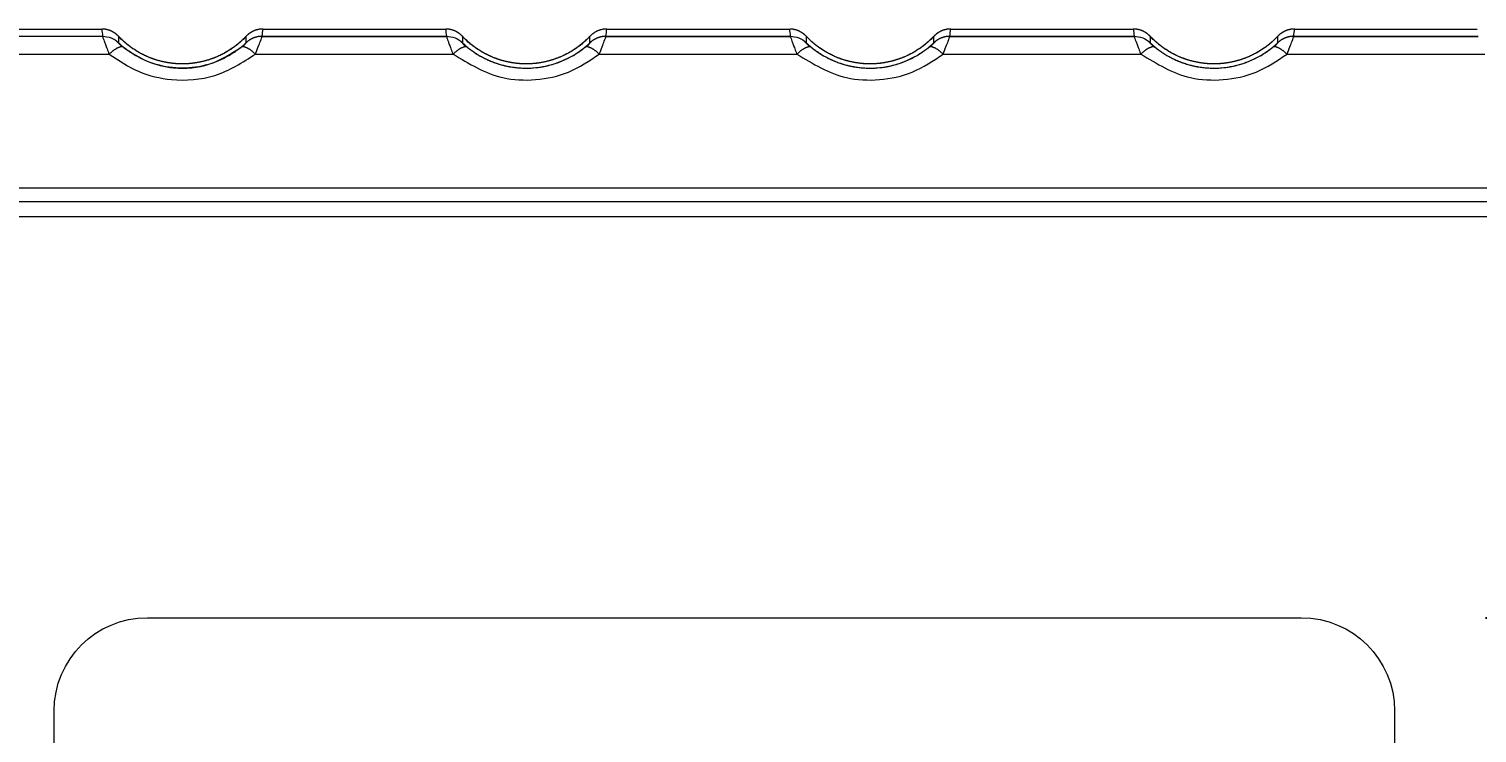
# Model space of a CAD drawing. Extents: x -778 to -614, y -2061 to -1833.
# Drawn here: x -688.26 to -675.78, y -1880.51 to -1874.44 of the extents above; entities that cross this region are included whole.
import ezdxf

# ---------------------------------------------------------------- set-up
doc = ezdxf.new("R2010")
doc.units = 0
doc.header["$MEASUREMENT"] = 0
doc.layers.add('3', color=7, linetype='Continuous')
doc.layers.add('TOP', color=7, linetype='Continuous')
doc.styles.add('helios', font='simplex.shx', dxfattribs={"bigfont": 'bigfont'})
doc.dimstyles.get("Standard").update_dxf_attribs({"dimtxt": 0.18, "dimasz": 0.18, "dimexe": 0.18, "dimexo": 0.0625, "dimgap": 0.09, "dimtad": 0, "dimtih": 1, "dimtoh": 1, "dimdec": 4, "dimzin": 0, "dimdsep": 46, "dimtxsty": 'Standard', "dimcen": 0.09, "dimadec": 0, "dimazin": 0, "dimtfac": 1, "dimtdec": 4, "dimtofl": 0, "dimtmove": 0, "dimatfit": 3, "dimfxl": 1, "dimtolj": 1, "dimtzin": 0, "dimarcsym": 0})

# ---------------------------------------------------------------- blocks, each defined once
blk = doc.blocks.new('_U8')
at = {"color": 92, "linetype": 'Continuous'}
for p, q in [((123.698, 128.677), (128.902, 128.677)), ((126.362, 128.677), (126.362, 127.075)), ((126.362, 120.737), (126.362, 122.495)), ((118.724, 120.737), (128.902, 120.737))]:
    blk.add_line(p, q, dxfattribs=at)
at = {"color": 92}
for p, q in [((126.362, 128.677, 126.362), (125.96, 127.177)), ((126.362, 128.677, 126.362), (126.764, 127.177)), ((126.764, 127.177), (125.96, 127.177)), ((126.362, 120.737, 126.362), (125.96, 122.237)), ((125.96, 122.237), (126.764, 122.237)), ((126.362, 120.737, 126.362), (126.764, 122.237))]:
    blk.add_line(p, q, dxfattribs=at)
at = {"layer": 'TOP', "color": 6, "linetype": 'Continuous', "insert": (127.536, 123.065), "char_height": 1.5, "attachment_point": 7, "rotation": 90, "line_spacing_factor": 0.903614, "style": 'helios'}
blk.add_mtext('\\W01.000;7.94', dxfattribs=at)
blk = doc.blocks.new('*D82')
at = {"color": 0, "linetype": 'Continuous', "lineweight": 0}
for p, q in [((-697.091, -1877.465), (-697.091, -1897.642)), ((-656.891, -1877.465), (-656.891, -1897.642)), ((-696.911, -1897.462), (-683.498, -1897.462)), ((-657.071, -1897.462), (-670.485, -1897.462))]:
    blk.add_line(p, q, dxfattribs=at)
for points in [[(-696.911, -1897.432), (-696.911, -1897.492), (-697.091, -1897.462)], [(-657.071, -1897.432), (-657.071, -1897.492), (-656.891, -1897.462)]]:
    blk.add_solid(points, dxfattribs=at)
at = {"layer": 'Defpoints', "color": 0, "linetype": 'Continuous', "lineweight": 0}
for p in [(-697.091, -1877.402), (-656.891, -1877.402), (-656.891, -1897.462)]:
    blk.add_point(p, dxfattribs=at)
at = {"color": 0, "linetype": 'Continuous', "lineweight": 0, "insert": (-676.991, -1897.462), "char_height": 3.5, "attachment_point": 5}
blk.add_mtext('\\A1;40.20', dxfattribs=at)

msp = doc.modelspace()

# ---------------------------------------------------------------- linework, layer by layer
at = {"layer": '3', "color": 213, "linetype": 'Continuous', "lineweight": 0}
for p, q in [((-695.082, -1874.438), (-687.637, -1874.438)), ((-695.082, -1874.438), (-687.637, -1874.438)), ((-686.245, -1874.438), (-684.672, -1874.438)), ((-686.245, -1874.438), (-684.672, -1874.438)), ((-683.28, -1874.438), (-681.708, -1874.438)), ((-683.28, -1874.438), (-681.708, -1874.438)), ((-680.315, -1874.438), (-678.743, -1874.438)), ((-680.315, -1874.438), (-678.743, -1874.438)), ((-677.35, -1874.438), (-675.778, -1874.438)), ((-677.35, -1874.438), (-675.778, -1874.438)), ((-687.242, -1879.513), (-677.293, -1879.513)), ((-688.046, -1886.648), (-688.046, -1880.317)), ((-676.489, -1880.317), (-676.489, -1886.648))]:
    msp.add_line(p, q, dxfattribs=at)
at = {"layer": '3', "color": 18, "linetype": 'Continuous', "lineweight": 0}
for p, q in [((-695.018, -1874.501), (-687.628, -1874.501)), ((-687.628, -1874.504), (-695.018, -1874.504)), ((-687.507, -1874.542), (-687.46, -1874.591)), ((-686.421, -1874.591), (-686.375, -1874.542)), ((-686.254, -1874.504), (-684.663, -1874.504)), ((-686.253, -1874.501), (-684.664, -1874.501)), ((-684.495, -1874.591), (-684.543, -1874.542)), ((-683.41, -1874.542), (-683.457, -1874.591)), ((-683.289, -1874.504), (-681.698, -1874.504)), ((-683.288, -1874.501), (-681.699, -1874.501)), ((-681.531, -1874.591), (-681.578, -1874.542)), ((-680.445, -1874.542), (-680.492, -1874.591)), ((-680.324, -1874.501), (-678.734, -1874.501)), ((-680.324, -1874.504), (-678.733, -1874.504)), ((-678.566, -1874.591), (-678.613, -1874.542)), ((-677.48, -1874.542), (-677.527, -1874.591)), ((-677.36, -1874.504), (-675.769, -1874.504)), ((-677.359, -1874.501), (-675.769, -1874.501)), ((-695.018, -1874.654), (-687.571, -1874.654)), ((-686.31, -1874.654), (-684.606, -1874.654)), ((-683.346, -1874.654), (-681.642, -1874.654)), ((-680.381, -1874.654), (-678.677, -1874.654)), ((-677.416, -1874.654), (-675.712, -1874.654)), ((-663.175, -1875.81), (-696.619, -1875.81)), ((-696.634, -1875.925), (-663.198, -1875.925)), ((-663.175, -1876.058), (-696.65, -1876.058))]:
    msp.add_line(p, q, dxfattribs=at)
at = {"layer": '3', "color": 213, "linetype": 'Continuous', "lineweight": 0}
for points in [[(-687.491, -1874.501, 0), (-687.493, -1874.499, 0), (-687.495, -1874.496, 0), (-687.497, -1874.494, 0), (-687.5, -1874.492, 0), (-687.502, -1874.49, 0), (-687.505, -1874.487, 0), (-687.507, -1874.485, 0), (-687.51, -1874.483, 0), (-687.512, -1874.481, 0), (-687.515, -1874.479, 0), (-687.517, -1874.477, 0), (-687.52, -1874.475, 0), (-687.523, -1874.473, 0), (-687.526, -1874.471, 0), (-687.528, -1874.47, 0), (-687.531, -1874.468, 0), (-687.534, -1874.466, 0), (-687.537, -1874.465, 0), (-687.54, -1874.463, 0), (-687.542, -1874.461, 0), (-687.545, -1874.46, 0), (-687.548, -1874.458, 0), (-687.551, -1874.457, 0), (-687.554, -1874.456, 0), (-687.557, -1874.454, 0), (-687.56, -1874.453, 0), (-687.563, -1874.452, 0), (-687.566, -1874.451, 0), (-687.569, -1874.449, 0), (-687.573, -1874.448, 0), (-687.576, -1874.447, 0), (-687.579, -1874.446, 0), (-687.582, -1874.445, 0), (-687.585, -1874.444, 0), (-687.588, -1874.444, 0), (-687.591, -1874.443, 0), (-687.595, -1874.442, 0), (-687.598, -1874.441, 0), (-687.601, -1874.441, 0), (-687.604, -1874.44, 0), (-687.608, -1874.44, 0), (-687.611, -1874.439, 0), (-687.614, -1874.439, 0), (-687.617, -1874.439, 0), (-687.621, -1874.438, 0), (-687.624, -1874.438, 0), (-687.627, -1874.438, 0), (-687.631, -1874.438, 0), (-687.634, -1874.438, 0)], [(-687.49, -1874.501, 0), (-687.493, -1874.499, 0), (-687.495, -1874.496, 0), (-687.497, -1874.494, 0), (-687.5, -1874.492, 0), (-687.502, -1874.49, 0), (-687.505, -1874.487, 0), (-687.507, -1874.485, 0), (-687.51, -1874.483, 0), (-687.512, -1874.481, 0), (-687.515, -1874.479, 0), (-687.517, -1874.477, 0), (-687.52, -1874.475, 0), (-687.523, -1874.473, 0), (-687.526, -1874.471, 0), (-687.528, -1874.47, 0), (-687.531, -1874.468, 0), (-687.534, -1874.466, 0), (-687.537, -1874.465, 0), (-687.54, -1874.463, 0), (-687.542, -1874.461, 0), (-687.545, -1874.46, 0), (-687.548, -1874.458, 0), (-687.551, -1874.457, 0), (-687.554, -1874.456, 0), (-687.557, -1874.454, 0), (-687.56, -1874.453, 0), (-687.563, -1874.452, 0), (-687.566, -1874.451, 0), (-687.569, -1874.449, 0), (-687.573, -1874.448, 0), (-687.576, -1874.447, 0), (-687.579, -1874.446, 0), (-687.582, -1874.445, 0), (-687.585, -1874.444, 0), (-687.588, -1874.444, 0), (-687.591, -1874.443, 0), (-687.595, -1874.442, 0), (-687.598, -1874.442, 0), (-687.601, -1874.441, 0), (-687.604, -1874.44, 0), (-687.608, -1874.44, 0), (-687.611, -1874.439, 0), (-687.614, -1874.439, 0), (-687.617, -1874.439, 0), (-687.621, -1874.438, 0), (-687.624, -1874.438, 0), (-687.627, -1874.438, 0), (-687.631, -1874.438, 0), (-687.634, -1874.438, 0)], [(-686.245, -1874.438, 0), (-686.248, -1874.438, 0), (-686.251, -1874.438, 0), (-686.254, -1874.438, 0), (-686.258, -1874.438, 0), (-686.261, -1874.438, 0), (-686.264, -1874.439, 0), (-686.267, -1874.439, 0), (-686.271, -1874.439, 0), (-686.274, -1874.44, 0), (-686.277, -1874.44, 0), (-686.28, -1874.441, 0), (-686.284, -1874.441, 0), (-686.287, -1874.442, 0), (-686.29, -1874.443, 0), (-686.293, -1874.444, 0), (-686.296, -1874.444, 0), (-686.3, -1874.445, 0), (-686.303, -1874.446, 0), (-686.306, -1874.447, 0), (-686.309, -1874.448, 0), (-686.312, -1874.449, 0), (-686.315, -1874.451, 0), (-686.318, -1874.452, 0), (-686.321, -1874.453, 0), (-686.324, -1874.454, 0), (-686.327, -1874.456, 0), (-686.33, -1874.457, 0), (-686.333, -1874.458, 0), (-686.336, -1874.46, 0), (-686.339, -1874.461, 0), (-686.342, -1874.463, 0), (-686.345, -1874.465, 0), (-686.348, -1874.466, 0), (-686.351, -1874.468, 0), (-686.353, -1874.47, 0), (-686.356, -1874.471, 0), (-686.359, -1874.473, 0), (-686.361, -1874.475, 0), (-686.364, -1874.477, 0), (-686.367, -1874.479, 0), (-686.369, -1874.481, 0), (-686.372, -1874.483, 0), (-686.374, -1874.485, 0), (-686.377, -1874.487, 0), (-686.379, -1874.49, 0), (-686.382, -1874.492, 0), (-686.384, -1874.494, 0), (-686.387, -1874.496, 0), (-686.389, -1874.499, 0)], [(-686.245, -1874.438, 0), (-686.248, -1874.438, 0), (-686.251, -1874.438, 0), (-686.254, -1874.438, 0), (-686.258, -1874.438, 0), (-686.261, -1874.438, 0), (-686.264, -1874.439, 0), (-686.267, -1874.439, 0), (-686.271, -1874.439, 0), (-686.274, -1874.44, 0), (-686.277, -1874.44, 0), (-686.28, -1874.441, 0), (-686.284, -1874.441, 0), (-686.287, -1874.442, 0), (-686.29, -1874.443, 0), (-686.293, -1874.444, 0), (-686.296, -1874.444, 0), (-686.3, -1874.445, 0), (-686.303, -1874.446, 0), (-686.306, -1874.447, 0), (-686.309, -1874.448, 0), (-686.312, -1874.449, 0), (-686.315, -1874.451, 0), (-686.318, -1874.452, 0), (-686.321, -1874.453, 0), (-686.324, -1874.454, 0), (-686.327, -1874.456, 0), (-686.33, -1874.457, 0), (-686.333, -1874.458, 0), (-686.336, -1874.46, 0), (-686.339, -1874.461, 0), (-686.342, -1874.463, 0), (-686.345, -1874.465, 0), (-686.348, -1874.466, 0), (-686.351, -1874.468, 0), (-686.353, -1874.47, 0), (-686.356, -1874.471, 0), (-686.359, -1874.473, 0), (-686.361, -1874.475, 0), (-686.364, -1874.477, 0), (-686.367, -1874.479, 0), (-686.369, -1874.481, 0), (-686.372, -1874.483, 0), (-686.374, -1874.485, 0), (-686.377, -1874.487, 0), (-686.379, -1874.49, 0), (-686.382, -1874.492, 0), (-686.384, -1874.494, 0), (-686.387, -1874.496, 0), (-686.389, -1874.499, 0)], [(-684.526, -1874.501, 0), (-684.528, -1874.499, 0), (-684.53, -1874.496, 0), (-684.533, -1874.494, 0), (-684.535, -1874.492, 0), (-684.537, -1874.49, 0), (-684.54, -1874.487, 0), (-684.542, -1874.485, 0), (-684.545, -1874.483, 0), (-684.547, -1874.481, 0), (-684.55, -1874.479, 0), (-684.553, -1874.477, 0), (-684.555, -1874.475, 0), (-684.558, -1874.473, 0), (-684.561, -1874.471, 0), (-684.564, -1874.47, 0), (-684.566, -1874.468, 0), (-684.569, -1874.466, 0), (-684.572, -1874.465, 0), (-684.575, -1874.463, 0), (-684.578, -1874.461, 0), (-684.581, -1874.46, 0), (-684.584, -1874.458, 0), (-684.586, -1874.457, 0), (-684.589, -1874.456, 0), (-684.592, -1874.454, 0), (-684.595, -1874.453, 0), (-684.599, -1874.452, 0), (-684.602, -1874.451, 0), (-684.605, -1874.449, 0), (-684.608, -1874.448, 0), (-684.611, -1874.447, 0), (-684.614, -1874.446, 0), (-684.617, -1874.445, 0), (-684.62, -1874.444, 0), (-684.624, -1874.444, 0), (-684.627, -1874.443, 0), (-684.63, -1874.442, 0), (-684.633, -1874.441, 0), (-684.636, -1874.441, 0), (-684.64, -1874.44, 0), (-684.643, -1874.44, 0), (-684.646, -1874.439, 0), (-684.649, -1874.439, 0), (-684.653, -1874.439, 0), (-684.656, -1874.438, 0), (-684.659, -1874.438, 0), (-684.662, -1874.438, 0), (-684.666, -1874.438, 0), (-684.669, -1874.438, 0)], [(-684.526, -1874.501, 0), (-684.528, -1874.499, 0), (-684.53, -1874.496, 0), (-684.533, -1874.494, 0), (-684.535, -1874.492, 0), (-684.537, -1874.49, 0), (-684.54, -1874.487, 0), (-684.542, -1874.485, 0), (-684.545, -1874.483, 0), (-684.547, -1874.481, 0), (-684.55, -1874.479, 0), (-684.553, -1874.477, 0), (-684.555, -1874.475, 0), (-684.558, -1874.473, 0), (-684.561, -1874.471, 0), (-684.564, -1874.47, 0), (-684.566, -1874.468, 0), (-684.569, -1874.466, 0), (-684.572, -1874.465, 0), (-684.575, -1874.463, 0), (-684.578, -1874.461, 0), (-684.581, -1874.46, 0), (-684.584, -1874.458, 0), (-684.586, -1874.457, 0), (-684.589, -1874.456, 0), (-684.592, -1874.454, 0), (-684.595, -1874.453, 0), (-684.599, -1874.452, 0), (-684.602, -1874.451, 0), (-684.605, -1874.449, 0), (-684.608, -1874.448, 0), (-684.611, -1874.447, 0), (-684.614, -1874.446, 0), (-684.617, -1874.445, 0), (-684.62, -1874.444, 0), (-684.624, -1874.444, 0), (-684.627, -1874.443, 0), (-684.63, -1874.442, 0), (-684.633, -1874.442, 0), (-684.636, -1874.441, 0), (-684.64, -1874.44, 0), (-684.643, -1874.44, 0), (-684.646, -1874.439, 0), (-684.649, -1874.439, 0), (-684.653, -1874.439, 0), (-684.656, -1874.438, 0), (-684.659, -1874.438, 0), (-684.662, -1874.438, 0), (-684.666, -1874.438, 0), (-684.669, -1874.438, 0)], [(-683.28, -1874.438, 0), (-683.283, -1874.438, 0), (-683.286, -1874.438, 0), (-683.29, -1874.438, 0), (-683.293, -1874.438, 0), (-683.296, -1874.438, 0), (-683.299, -1874.439, 0), (-683.303, -1874.439, 0), (-683.306, -1874.439, 0), (-683.309, -1874.44, 0), (-683.312, -1874.44, 0), (-683.316, -1874.441, 0), (-683.319, -1874.441, 0), (-683.322, -1874.442, 0), (-683.325, -1874.443, 0), (-683.329, -1874.444, 0), (-683.332, -1874.444, 0), (-683.335, -1874.445, 0), (-683.338, -1874.446, 0), (-683.341, -1874.447, 0), (-683.344, -1874.448, 0), (-683.347, -1874.449, 0), (-683.351, -1874.451, 0), (-683.354, -1874.452, 0), (-683.357, -1874.453, 0), (-683.36, -1874.454, 0), (-683.363, -1874.456, 0), (-683.366, -1874.457, 0), (-683.369, -1874.458, 0), (-683.372, -1874.46, 0), (-683.374, -1874.461, 0), (-683.377, -1874.463, 0), (-683.38, -1874.465, 0), (-683.383, -1874.466, 0), (-683.386, -1874.468, 0), (-683.389, -1874.47, 0), (-683.391, -1874.471, 0), (-683.394, -1874.473, 0), (-683.397, -1874.475, 0), (-683.399, -1874.477, 0), (-683.402, -1874.479, 0), (-683.405, -1874.481, 0), (-683.407, -1874.483, 0), (-683.41, -1874.485, 0), (-683.412, -1874.487, 0), (-683.415, -1874.49, 0), (-683.417, -1874.492, 0), (-683.419, -1874.494, 0), (-683.422, -1874.496, 0), (-683.424, -1874.499, 0)], [(-683.28, -1874.438, 0), (-683.283, -1874.438, 0), (-683.286, -1874.438, 0), (-683.29, -1874.438, 0), (-683.293, -1874.438, 0), (-683.296, -1874.438, 0), (-683.299, -1874.439, 0), (-683.303, -1874.439, 0), (-683.306, -1874.439, 0), (-683.309, -1874.44, 0), (-683.312, -1874.44, 0), (-683.316, -1874.441, 0), (-683.319, -1874.441, 0), (-683.322, -1874.442, 0), (-683.325, -1874.443, 0), (-683.329, -1874.444, 0), (-683.332, -1874.444, 0), (-683.335, -1874.445, 0), (-683.338, -1874.446, 0), (-683.341, -1874.447, 0), (-683.344, -1874.448, 0), (-683.347, -1874.449, 0), (-683.351, -1874.451, 0), (-683.354, -1874.452, 0), (-683.357, -1874.453, 0), (-683.36, -1874.454, 0), (-683.363, -1874.456, 0), (-683.366, -1874.457, 0), (-683.369, -1874.458, 0), (-683.372, -1874.46, 0), (-683.374, -1874.461, 0), (-683.377, -1874.463, 0), (-683.38, -1874.465, 0), (-683.383, -1874.466, 0), (-683.386, -1874.468, 0), (-683.389, -1874.47, 0), (-683.391, -1874.471, 0), (-683.394, -1874.473, 0), (-683.397, -1874.475, 0), (-683.399, -1874.477, 0), (-683.402, -1874.479, 0), (-683.405, -1874.481, 0), (-683.407, -1874.483, 0), (-683.41, -1874.485, 0), (-683.412, -1874.487, 0), (-683.415, -1874.49, 0), (-683.417, -1874.492, 0), (-683.419, -1874.494, 0), (-683.422, -1874.496, 0), (-683.424, -1874.499, 0)], [(-681.561, -1874.501, 0), (-681.563, -1874.499, 0), (-681.566, -1874.496, 0), (-681.568, -1874.494, 0), (-681.57, -1874.492, 0), (-681.573, -1874.49, 0), (-681.575, -1874.487, 0), (-681.578, -1874.485, 0), (-681.58, -1874.483, 0), (-681.583, -1874.481, 0), (-681.585, -1874.479, 0), (-681.588, -1874.477, 0), (-681.591, -1874.475, 0), (-681.593, -1874.473, 0), (-681.596, -1874.471, 0), (-681.599, -1874.47, 0), (-681.602, -1874.468, 0), (-681.604, -1874.466, 0), (-681.607, -1874.465, 0), (-681.61, -1874.463, 0), (-681.613, -1874.461, 0), (-681.616, -1874.46, 0), (-681.619, -1874.458, 0), (-681.622, -1874.457, 0), (-681.625, -1874.456, 0), (-681.628, -1874.454, 0), (-681.631, -1874.453, 0), (-681.634, -1874.452, 0), (-681.637, -1874.451, 0), (-681.64, -1874.449, 0), (-681.643, -1874.448, 0), (-681.646, -1874.447, 0), (-681.649, -1874.446, 0), (-681.652, -1874.445, 0), (-681.656, -1874.444, 0), (-681.659, -1874.444, 0), (-681.662, -1874.443, 0), (-681.665, -1874.442, 0), (-681.668, -1874.441, 0), (-681.672, -1874.441, 0), (-681.675, -1874.44, 0), (-681.678, -1874.44, 0), (-681.681, -1874.439, 0), (-681.685, -1874.439, 0), (-681.688, -1874.439, 0), (-681.691, -1874.438, 0), (-681.694, -1874.438, 0), (-681.698, -1874.438, 0), (-681.701, -1874.438, 0), (-681.704, -1874.438, 0)], [(-681.561, -1874.501, 0), (-681.563, -1874.499, 0), (-681.566, -1874.496, 0), (-681.568, -1874.494, 0), (-681.57, -1874.492, 0), (-681.573, -1874.49, 0), (-681.575, -1874.487, 0), (-681.578, -1874.485, 0), (-681.58, -1874.483, 0), (-681.583, -1874.481, 0), (-681.585, -1874.479, 0), (-681.588, -1874.477, 0), (-681.591, -1874.475, 0), (-681.593, -1874.473, 0), (-681.596, -1874.471, 0), (-681.599, -1874.47, 0), (-681.602, -1874.468, 0), (-681.604, -1874.466, 0), (-681.607, -1874.465, 0), (-681.61, -1874.463, 0), (-681.613, -1874.461, 0), (-681.616, -1874.46, 0), (-681.619, -1874.458, 0), (-681.622, -1874.457, 0), (-681.625, -1874.456, 0), (-681.628, -1874.454, 0), (-681.631, -1874.453, 0), (-681.634, -1874.452, 0), (-681.637, -1874.451, 0), (-681.64, -1874.449, 0), (-681.643, -1874.448, 0), (-681.646, -1874.447, 0), (-681.649, -1874.446, 0), (-681.652, -1874.445, 0), (-681.656, -1874.444, 0), (-681.659, -1874.444, 0), (-681.662, -1874.443, 0), (-681.665, -1874.442, 0), (-681.668, -1874.442, 0), (-681.672, -1874.441, 0), (-681.675, -1874.44, 0), (-681.678, -1874.44, 0), (-681.681, -1874.439, 0), (-681.685, -1874.439, 0), (-681.688, -1874.439, 0), (-681.691, -1874.438, 0), (-681.694, -1874.438, 0), (-681.698, -1874.438, 0), (-681.701, -1874.438, 0), (-681.704, -1874.438, 0)], [(-680.315, -1874.438, 0), (-680.318, -1874.438, 0), (-680.322, -1874.438, 0), (-680.325, -1874.438, 0), (-680.328, -1874.438, 0), (-680.331, -1874.438, 0), (-680.335, -1874.439, 0), (-680.338, -1874.439, 0), (-680.341, -1874.439, 0), (-680.344, -1874.44, 0), (-680.348, -1874.44, 0), (-680.351, -1874.441, 0), (-680.354, -1874.441, 0), (-680.357, -1874.442, 0), (-680.361, -1874.443, 0), (-680.364, -1874.444, 0), (-680.367, -1874.444, 0), (-680.37, -1874.445, 0), (-680.373, -1874.446, 0), (-680.376, -1874.447, 0), (-680.38, -1874.448, 0), (-680.383, -1874.449, 0), (-680.386, -1874.451, 0), (-680.389, -1874.452, 0), (-680.392, -1874.453, 0), (-680.395, -1874.454, 0), (-680.398, -1874.456, 0), (-680.401, -1874.457, 0), (-680.404, -1874.458, 0), (-680.407, -1874.46, 0), (-680.41, -1874.461, 0), (-680.413, -1874.463, 0), (-680.415, -1874.465, 0), (-680.418, -1874.466, 0), (-680.421, -1874.468, 0), (-680.424, -1874.47, 0), (-680.427, -1874.471, 0), (-680.429, -1874.473, 0), (-680.432, -1874.475, 0), (-680.435, -1874.477, 0), (-680.437, -1874.479, 0), (-680.44, -1874.481, 0), (-680.442, -1874.483, 0), (-680.445, -1874.485, 0), (-680.447, -1874.487, 0), (-680.45, -1874.49, 0), (-680.452, -1874.492, 0), (-680.455, -1874.494, 0), (-680.457, -1874.496, 0), (-680.459, -1874.499, 0)], [(-680.315, -1874.438, 0), (-680.318, -1874.438, 0), (-680.322, -1874.438, 0), (-680.325, -1874.438, 0), (-680.328, -1874.438, 0), (-680.331, -1874.438, 0), (-680.335, -1874.439, 0), (-680.338, -1874.439, 0), (-680.341, -1874.439, 0), (-680.344, -1874.44, 0), (-680.348, -1874.44, 0), (-680.351, -1874.441, 0), (-680.354, -1874.441, 0), (-680.357, -1874.442, 0), (-680.361, -1874.443, 0), (-680.364, -1874.444, 0), (-680.367, -1874.444, 0), (-680.37, -1874.445, 0), (-680.373, -1874.446, 0), (-680.376, -1874.447, 0), (-680.38, -1874.448, 0), (-680.383, -1874.449, 0), (-680.386, -1874.451, 0), (-680.389, -1874.452, 0), (-680.392, -1874.453, 0), (-680.395, -1874.454, 0), (-680.398, -1874.456, 0), (-680.401, -1874.457, 0), (-680.404, -1874.458, 0), (-680.407, -1874.46, 0), (-680.41, -1874.461, 0), (-680.413, -1874.463, 0), (-680.415, -1874.465, 0), (-680.418, -1874.466, 0), (-680.421, -1874.468, 0), (-680.424, -1874.47, 0), (-680.427, -1874.471, 0), (-680.429, -1874.473, 0), (-680.432, -1874.475, 0), (-680.435, -1874.477, 0), (-680.437, -1874.479, 0), (-680.44, -1874.481, 0), (-680.442, -1874.483, 0), (-680.445, -1874.485, 0), (-680.447, -1874.487, 0), (-680.45, -1874.49, 0), (-680.452, -1874.492, 0), (-680.455, -1874.494, 0), (-680.457, -1874.496, 0), (-680.459, -1874.499, 0)], [(-678.596, -1874.501, 0), (-678.599, -1874.499, 0), (-678.601, -1874.496, 0), (-678.603, -1874.494, 0), (-678.606, -1874.492, 0), (-678.608, -1874.49, 0), (-678.61, -1874.487, 0), (-678.613, -1874.485, 0), (-678.615, -1874.483, 0), (-678.618, -1874.481, 0), (-678.621, -1874.479, 0), (-678.623, -1874.477, 0), (-678.626, -1874.475, 0), (-678.629, -1874.473, 0), (-678.631, -1874.471, 0), (-678.634, -1874.47, 0), (-678.637, -1874.468, 0), (-678.64, -1874.466, 0), (-678.642, -1874.465, 0), (-678.645, -1874.463, 0), (-678.648, -1874.461, 0), (-678.651, -1874.46, 0), (-678.654, -1874.458, 0), (-678.657, -1874.457, 0), (-678.66, -1874.456, 0), (-678.663, -1874.454, 0), (-678.666, -1874.453, 0), (-678.669, -1874.452, 0), (-678.672, -1874.451, 0), (-678.675, -1874.449, 0), (-678.678, -1874.448, 0), (-678.681, -1874.447, 0), (-678.685, -1874.446, 0), (-678.688, -1874.445, 0), (-678.691, -1874.444, 0), (-678.694, -1874.444, 0), (-678.697, -1874.443, 0), (-678.7, -1874.442, 0), (-678.704, -1874.441, 0), (-678.707, -1874.441, 0), (-678.71, -1874.44, 0), (-678.713, -1874.44, 0), (-678.717, -1874.439, 0), (-678.72, -1874.439, 0), (-678.723, -1874.439, 0), (-678.726, -1874.438, 0), (-678.73, -1874.438, 0), (-678.733, -1874.438, 0), (-678.736, -1874.438, 0), (-678.74, -1874.438, 0)], [(-678.596, -1874.501, 0), (-678.599, -1874.499, 0), (-678.601, -1874.496, 0), (-678.603, -1874.494, 0), (-678.606, -1874.492, 0), (-678.608, -1874.49, 0), (-678.61, -1874.487, 0), (-678.613, -1874.485, 0), (-678.615, -1874.483, 0), (-678.618, -1874.481, 0), (-678.621, -1874.479, 0), (-678.623, -1874.477, 0), (-678.626, -1874.475, 0), (-678.629, -1874.473, 0), (-678.631, -1874.471, 0), (-678.634, -1874.47, 0), (-678.637, -1874.468, 0), (-678.64, -1874.466, 0), (-678.642, -1874.465, 0), (-678.645, -1874.463, 0), (-678.648, -1874.461, 0), (-678.651, -1874.46, 0), (-678.654, -1874.458, 0), (-678.657, -1874.457, 0), (-678.66, -1874.456, 0), (-678.663, -1874.454, 0), (-678.666, -1874.453, 0), (-678.669, -1874.452, 0), (-678.672, -1874.451, 0), (-678.675, -1874.449, 0), (-678.678, -1874.448, 0), (-678.681, -1874.447, 0), (-678.685, -1874.446, 0), (-678.688, -1874.445, 0), (-678.691, -1874.444, 0), (-678.694, -1874.444, 0), (-678.697, -1874.443, 0), (-678.7, -1874.442, 0), (-678.704, -1874.442, 0), (-678.707, -1874.441, 0), (-678.71, -1874.44, 0), (-678.713, -1874.44, 0), (-678.717, -1874.439, 0), (-678.72, -1874.439, 0), (-678.723, -1874.439, 0), (-678.726, -1874.438, 0), (-678.73, -1874.438, 0), (-678.733, -1874.438, 0), (-678.736, -1874.438, 0), (-678.74, -1874.438, 0)], [(-677.35, -1874.438, 0), (-677.354, -1874.438, 0), (-677.357, -1874.438, 0), (-677.36, -1874.438, 0), (-677.363, -1874.438, 0), (-677.367, -1874.438, 0), (-677.37, -1874.439, 0), (-677.373, -1874.439, 0), (-677.376, -1874.439, 0), (-677.38, -1874.44, 0), (-677.383, -1874.44, 0), (-677.386, -1874.441, 0), (-677.389, -1874.441, 0), (-677.393, -1874.442, 0), (-677.396, -1874.443, 0), (-677.399, -1874.444, 0), (-677.402, -1874.444, 0), (-677.405, -1874.445, 0), (-677.409, -1874.446, 0), (-677.412, -1874.447, 0), (-677.415, -1874.448, 0), (-677.418, -1874.449, 0), (-677.421, -1874.451, 0), (-677.424, -1874.452, 0), (-677.427, -1874.453, 0), (-677.43, -1874.454, 0), (-677.433, -1874.456, 0), (-677.436, -1874.457, 0), (-677.439, -1874.458, 0), (-677.442, -1874.46, 0), (-677.445, -1874.461, 0), (-677.448, -1874.463, 0), (-677.451, -1874.465, 0), (-677.454, -1874.466, 0), (-677.456, -1874.468, 0), (-677.459, -1874.47, 0), (-677.462, -1874.471, 0), (-677.465, -1874.473, 0), (-677.467, -1874.475, 0), (-677.47, -1874.477, 0), (-677.473, -1874.479, 0), (-677.475, -1874.481, 0), (-677.478, -1874.483, 0), (-677.48, -1874.485, 0), (-677.483, -1874.487, 0), (-677.485, -1874.49, 0), (-677.488, -1874.492, 0), (-677.49, -1874.494, 0), (-677.492, -1874.496, 0), (-677.495, -1874.499, 0)], [(-677.35, -1874.438, 0), (-677.354, -1874.438, 0), (-677.357, -1874.438, 0), (-677.36, -1874.438, 0), (-677.363, -1874.438, 0), (-677.367, -1874.438, 0), (-677.37, -1874.439, 0), (-677.373, -1874.439, 0), (-677.376, -1874.439, 0), (-677.38, -1874.44, 0), (-677.383, -1874.44, 0), (-677.386, -1874.441, 0), (-677.389, -1874.441, 0), (-677.393, -1874.442, 0), (-677.396, -1874.443, 0), (-677.399, -1874.444, 0), (-677.402, -1874.444, 0), (-677.405, -1874.445, 0), (-677.409, -1874.446, 0), (-677.412, -1874.447, 0), (-677.415, -1874.448, 0), (-677.418, -1874.449, 0), (-677.421, -1874.451, 0), (-677.424, -1874.452, 0), (-677.427, -1874.453, 0), (-677.43, -1874.454, 0), (-677.433, -1874.456, 0), (-677.436, -1874.457, 0), (-677.439, -1874.458, 0), (-677.442, -1874.46, 0), (-677.445, -1874.461, 0), (-677.448, -1874.463, 0), (-677.451, -1874.465, 0), (-677.454, -1874.466, 0), (-677.456, -1874.468, 0), (-677.459, -1874.47, 0), (-677.462, -1874.471, 0), (-677.465, -1874.473, 0), (-677.467, -1874.475, 0), (-677.47, -1874.477, 0), (-677.473, -1874.479, 0), (-677.475, -1874.481, 0), (-677.478, -1874.483, 0), (-677.48, -1874.485, 0), (-677.483, -1874.487, 0), (-677.485, -1874.49, 0), (-677.488, -1874.492, 0), (-677.49, -1874.494, 0), (-677.492, -1874.496, 0), (-677.495, -1874.499, 0)], [(-687.445, -1874.597, 0), (-687.447, -1874.596, 0), (-687.448, -1874.595, 0), (-687.449, -1874.594, 0), (-687.451, -1874.593, 0), (-687.452, -1874.593, 0), (-687.454, -1874.592, 0), (-687.456, -1874.592, 0), (-687.457, -1874.592, 0), (-687.459, -1874.592, 0), (-687.461, -1874.591, 0), (-687.463, -1874.591, 0), (-687.465, -1874.591, 0), (-687.467, -1874.592, 0), (-687.469, -1874.592, 0), (-687.471, -1874.592, 0), (-687.474, -1874.593, 0), (-687.476, -1874.593, 0), (-687.478, -1874.594, 0), (-687.481, -1874.594, 0), (-687.483, -1874.595, 0), (-687.485, -1874.596, 0), (-687.488, -1874.597, 0), (-687.491, -1874.598, 0), (-687.493, -1874.599, 0), (-687.496, -1874.6, 0), (-687.498, -1874.601, 0), (-687.501, -1874.603, 0), (-687.504, -1874.604, 0), (-687.507, -1874.606, 0), (-687.51, -1874.607, 0), (-687.512, -1874.609, 0), (-687.515, -1874.611, 0), (-687.518, -1874.612, 0), (-687.521, -1874.614, 0), (-687.524, -1874.616, 0), (-687.527, -1874.618, 0), (-687.53, -1874.621, 0), (-687.533, -1874.623, 0), (-687.536, -1874.625, 0), (-687.54, -1874.627, 0), (-687.543, -1874.63, 0), (-687.546, -1874.632, 0), (-687.549, -1874.635, 0), (-687.552, -1874.637, 0), (-687.555, -1874.64, 0), (-687.558, -1874.643, 0), (-687.562, -1874.646, 0), (-687.565, -1874.648, 0), (-687.568, -1874.651, 0)], [(-686.31, -1874.654, 0), (-686.314, -1874.651, 0), (-686.317, -1874.648, 0), (-686.32, -1874.646, 0), (-686.323, -1874.643, 0), (-686.326, -1874.64, 0), (-686.33, -1874.637, 0), (-686.333, -1874.635, 0), (-686.336, -1874.632, 0), (-686.339, -1874.63, 0), (-686.342, -1874.627, 0), (-686.345, -1874.625, 0), (-686.348, -1874.623, 0), (-686.351, -1874.621, 0), (-686.354, -1874.618, 0), (-686.357, -1874.616, 0), (-686.36, -1874.614, 0), (-686.363, -1874.612, 0), (-686.366, -1874.611, 0), (-686.369, -1874.609, 0), (-686.372, -1874.607, 0), (-686.375, -1874.606, 0), (-686.378, -1874.604, 0), (-686.38, -1874.603, 0), (-686.383, -1874.601, 0), (-686.386, -1874.6, 0), (-686.388, -1874.599, 0), (-686.391, -1874.598, 0), (-686.394, -1874.597, 0), (-686.396, -1874.596, 0), (-686.399, -1874.595, 0), (-686.401, -1874.594, 0), (-686.403, -1874.594, 0), (-686.406, -1874.593, 0), (-686.408, -1874.593, 0), (-686.41, -1874.592, 0), (-686.412, -1874.592, 0), (-686.414, -1874.592, 0), (-686.417, -1874.591, 0), (-686.419, -1874.591, 0), (-686.42, -1874.591, 0), (-686.422, -1874.592, 0), (-686.424, -1874.592, 0), (-686.426, -1874.592, 0), (-686.428, -1874.592, 0), (-686.429, -1874.593, 0), (-686.431, -1874.593, 0), (-686.432, -1874.594, 0), (-686.434, -1874.595, 0), (-686.435, -1874.596, 0)], [(-684.481, -1874.597, 0), (-684.482, -1874.596, 0), (-684.483, -1874.595, 0), (-684.485, -1874.594, 0), (-684.486, -1874.593, 0), (-684.488, -1874.593, 0), (-684.489, -1874.592, 0), (-684.491, -1874.592, 0), (-684.493, -1874.592, 0), (-684.495, -1874.592, 0), (-684.496, -1874.591, 0), (-684.498, -1874.591, 0), (-684.5, -1874.591, 0), (-684.502, -1874.592, 0), (-684.504, -1874.592, 0), (-684.507, -1874.592, 0), (-684.509, -1874.593, 0), (-684.511, -1874.593, 0), (-684.513, -1874.594, 0), (-684.516, -1874.594, 0), (-684.518, -1874.595, 0), (-684.521, -1874.596, 0), (-684.523, -1874.597, 0), (-684.526, -1874.598, 0), (-684.528, -1874.599, 0), (-684.531, -1874.6, 0), (-684.534, -1874.601, 0), (-684.536, -1874.603, 0), (-684.539, -1874.604, 0), (-684.542, -1874.606, 0), (-684.545, -1874.607, 0), (-684.548, -1874.609, 0), (-684.551, -1874.611, 0), (-684.554, -1874.612, 0), (-684.557, -1874.614, 0), (-684.559, -1874.616, 0), (-684.563, -1874.618, 0), (-684.566, -1874.621, 0), (-684.569, -1874.623, 0), (-684.572, -1874.625, 0), (-684.575, -1874.627, 0), (-684.578, -1874.63, 0), (-684.581, -1874.632, 0), (-684.584, -1874.635, 0), (-684.587, -1874.637, 0), (-684.591, -1874.64, 0), (-684.594, -1874.643, 0), (-684.597, -1874.646, 0), (-684.6, -1874.648, 0), (-684.603, -1874.651, 0)], [(-683.346, -1874.654, 0), (-683.349, -1874.651, 0), (-683.352, -1874.648, 0), (-683.355, -1874.646, 0), (-683.358, -1874.643, 0), (-683.362, -1874.64, 0), (-683.365, -1874.637, 0), (-683.368, -1874.635, 0), (-683.371, -1874.632, 0), (-683.374, -1874.63, 0), (-683.377, -1874.627, 0), (-683.38, -1874.625, 0), (-683.384, -1874.623, 0), (-683.387, -1874.621, 0), (-683.39, -1874.618, 0), (-683.393, -1874.616, 0), (-683.396, -1874.614, 0), (-683.399, -1874.612, 0), (-683.401, -1874.611, 0), (-683.404, -1874.609, 0), (-683.407, -1874.607, 0), (-683.41, -1874.606, 0), (-683.413, -1874.604, 0), (-683.416, -1874.603, 0), (-683.418, -1874.601, 0), (-683.421, -1874.6, 0), (-683.424, -1874.599, 0), (-683.426, -1874.598, 0), (-683.429, -1874.597, 0), (-683.431, -1874.596, 0), (-683.434, -1874.595, 0), (-683.436, -1874.594, 0), (-683.439, -1874.594, 0), (-683.441, -1874.593, 0), (-683.443, -1874.593, 0), (-683.445, -1874.592, 0), (-683.448, -1874.592, 0), (-683.45, -1874.592, 0), (-683.452, -1874.591, 0), (-683.454, -1874.591, 0), (-683.456, -1874.591, 0), (-683.458, -1874.592, 0), (-683.459, -1874.592, 0), (-683.461, -1874.592, 0), (-683.463, -1874.592, 0), (-683.464, -1874.593, 0), (-683.466, -1874.593, 0), (-683.467, -1874.594, 0), (-683.469, -1874.595, 0), (-683.47, -1874.596, 0)], [(-681.516, -1874.597, 0), (-681.517, -1874.596, 0), (-681.518, -1874.595, 0), (-681.52, -1874.594, 0), (-681.521, -1874.593, 0), (-681.523, -1874.593, 0), (-681.525, -1874.592, 0), (-681.526, -1874.592, 0), (-681.528, -1874.592, 0), (-681.53, -1874.592, 0), (-681.532, -1874.591, 0), (-681.534, -1874.591, 0), (-681.536, -1874.591, 0), (-681.538, -1874.592, 0), (-681.54, -1874.592, 0), (-681.542, -1874.592, 0), (-681.544, -1874.593, 0), (-681.546, -1874.593, 0), (-681.549, -1874.594, 0), (-681.551, -1874.594, 0), (-681.553, -1874.595, 0), (-681.556, -1874.596, 0), (-681.558, -1874.597, 0), (-681.561, -1874.598, 0), (-681.564, -1874.599, 0), (-681.566, -1874.6, 0), (-681.569, -1874.601, 0), (-681.572, -1874.603, 0), (-681.574, -1874.604, 0), (-681.577, -1874.606, 0), (-681.58, -1874.607, 0), (-681.583, -1874.609, 0), (-681.586, -1874.611, 0), (-681.589, -1874.612, 0), (-681.592, -1874.614, 0), (-681.595, -1874.616, 0), (-681.598, -1874.618, 0), (-681.601, -1874.621, 0), (-681.604, -1874.623, 0), (-681.607, -1874.625, 0), (-681.61, -1874.627, 0), (-681.613, -1874.63, 0), (-681.616, -1874.632, 0), (-681.619, -1874.635, 0), (-681.623, -1874.637, 0), (-681.626, -1874.64, 0), (-681.629, -1874.643, 0), (-681.632, -1874.646, 0), (-681.635, -1874.648, 0), (-681.639, -1874.651, 0)], [(-680.381, -1874.654, 0), (-680.384, -1874.651, 0), (-680.387, -1874.648, 0), (-680.39, -1874.646, 0), (-680.394, -1874.643, 0), (-680.397, -1874.64, 0), (-680.4, -1874.637, 0), (-680.403, -1874.635, 0), (-680.406, -1874.632, 0), (-680.409, -1874.63, 0), (-680.413, -1874.627, 0), (-680.416, -1874.625, 0), (-680.419, -1874.623, 0), (-680.422, -1874.621, 0), (-680.425, -1874.618, 0), (-680.428, -1874.616, 0), (-680.431, -1874.614, 0), (-680.434, -1874.612, 0), (-680.437, -1874.611, 0), (-680.44, -1874.609, 0), (-680.443, -1874.607, 0), (-680.445, -1874.606, 0), (-680.448, -1874.604, 0), (-680.451, -1874.603, 0), (-680.454, -1874.601, 0), (-680.456, -1874.6, 0), (-680.459, -1874.599, 0), (-680.462, -1874.598, 0), (-680.464, -1874.597, 0), (-680.467, -1874.596, 0), (-680.469, -1874.595, 0), (-680.472, -1874.594, 0), (-680.474, -1874.594, 0), (-680.476, -1874.593, 0), (-680.478, -1874.593, 0), (-680.481, -1874.592, 0), (-680.483, -1874.592, 0), (-680.485, -1874.592, 0), (-680.487, -1874.591, 0), (-680.489, -1874.591, 0), (-680.491, -1874.591, 0), (-680.493, -1874.592, 0), (-680.495, -1874.592, 0), (-680.496, -1874.592, 0), (-680.498, -1874.592, 0), (-680.5, -1874.593, 0), (-680.501, -1874.593, 0), (-680.503, -1874.594, 0), (-680.504, -1874.595, 0), (-680.506, -1874.596, 0)], [(-678.551, -1874.597, 0), (-678.552, -1874.596, 0), (-678.554, -1874.595, 0), (-678.555, -1874.594, 0), (-678.557, -1874.593, 0), (-678.558, -1874.593, 0), (-678.56, -1874.592, 0), (-678.561, -1874.592, 0), (-678.563, -1874.592, 0), (-678.565, -1874.592, 0), (-678.567, -1874.591, 0), (-678.569, -1874.591, 0), (-678.571, -1874.591, 0), (-678.573, -1874.592, 0), (-678.575, -1874.592, 0), (-678.577, -1874.592, 0), (-678.579, -1874.593, 0), (-678.582, -1874.593, 0), (-678.584, -1874.594, 0), (-678.586, -1874.594, 0), (-678.589, -1874.595, 0), (-678.591, -1874.596, 0), (-678.594, -1874.597, 0), (-678.596, -1874.598, 0), (-678.599, -1874.599, 0), (-678.602, -1874.6, 0), (-678.604, -1874.601, 0), (-678.607, -1874.603, 0), (-678.61, -1874.604, 0), (-678.613, -1874.606, 0), (-678.615, -1874.607, 0), (-678.618, -1874.609, 0), (-678.621, -1874.611, 0), (-678.624, -1874.612, 0), (-678.627, -1874.614, 0), (-678.63, -1874.616, 0), (-678.633, -1874.618, 0), (-678.636, -1874.621, 0), (-678.639, -1874.623, 0), (-678.642, -1874.625, 0), (-678.645, -1874.627, 0), (-678.648, -1874.63, 0), (-678.652, -1874.632, 0), (-678.655, -1874.635, 0), (-678.658, -1874.637, 0), (-678.661, -1874.64, 0), (-678.664, -1874.643, 0), (-678.667, -1874.646, 0), (-678.671, -1874.648, 0), (-678.674, -1874.651, 0)], [(-677.416, -1874.654, 0), (-677.419, -1874.651, 0), (-677.423, -1874.648, 0), (-677.426, -1874.646, 0), (-677.429, -1874.643, 0), (-677.432, -1874.64, 0), (-677.435, -1874.637, 0), (-677.438, -1874.635, 0), (-677.442, -1874.632, 0), (-677.445, -1874.63, 0), (-677.448, -1874.627, 0), (-677.451, -1874.625, 0), (-677.454, -1874.623, 0), (-677.457, -1874.621, 0), (-677.46, -1874.618, 0), (-677.463, -1874.616, 0), (-677.466, -1874.614, 0), (-677.469, -1874.612, 0), (-677.472, -1874.611, 0), (-677.475, -1874.609, 0), (-677.478, -1874.607, 0), (-677.481, -1874.606, 0), (-677.483, -1874.604, 0), (-677.486, -1874.603, 0), (-677.489, -1874.601, 0), (-677.492, -1874.6, 0), (-677.494, -1874.599, 0), (-677.497, -1874.598, 0), (-677.499, -1874.597, 0), (-677.502, -1874.596, 0), (-677.504, -1874.595, 0), (-677.507, -1874.594, 0), (-677.509, -1874.594, 0), (-677.511, -1874.593, 0), (-677.514, -1874.593, 0), (-677.516, -1874.592, 0), (-677.518, -1874.592, 0), (-677.52, -1874.592, 0), (-677.522, -1874.591, 0), (-677.524, -1874.591, 0), (-677.526, -1874.591, 0), (-677.528, -1874.592, 0), (-677.53, -1874.592, 0), (-677.532, -1874.592, 0), (-677.533, -1874.592, 0), (-677.535, -1874.593, 0), (-677.536, -1874.593, 0), (-677.538, -1874.594, 0), (-677.539, -1874.595, 0), (-677.541, -1874.596, 0)]]:
    msp.add_polyline3d(points, dxfattribs=at)
at = {"layer": '3', "color": 213, "linetype": 'Continuous', "lineweight": 0, "extrusion": (0, 0, -1)}
for centre, start, end in [((687.242, -1880.317), 0, 90), ((677.293, -1880.317), 90, 180)]:
    msp.add_arc(centre, 0.804, start, end, dxfattribs=at)
at = {"layer": '3', "color": 18, "linetype": 'Continuous', "lineweight": 0}
for points in [[(-687.637, -1874.438), (-687.634, -1874.459), (-687.631, -1874.48), (-687.628, -1874.501)], [(-686.253, -1874.501), (-686.25, -1874.48), (-686.247, -1874.459), (-686.245, -1874.438)], [(-684.672, -1874.438), (-684.669, -1874.459), (-684.667, -1874.48), (-684.664, -1874.501)], [(-683.288, -1874.501), (-683.286, -1874.48), (-683.283, -1874.459), (-683.28, -1874.438)], [(-681.708, -1874.438), (-681.705, -1874.459), (-681.702, -1874.48), (-681.699, -1874.501)], [(-680.324, -1874.501), (-680.321, -1874.48), (-680.318, -1874.459), (-680.315, -1874.438)], [(-678.743, -1874.438), (-678.74, -1874.459), (-678.737, -1874.48), (-678.734, -1874.501)], [(-677.359, -1874.501), (-677.356, -1874.48), (-677.353, -1874.459), (-677.35, -1874.438)], [(-687.628, -1874.501), (-687.578, -1874.501), (-687.528, -1874.521), (-687.491, -1874.556)], [(-687.49, -1874.501), (-687.491, -1874.519), (-687.491, -1874.537), (-687.491, -1874.556)], [(-686.391, -1874.556), (-686.391, -1874.537), (-686.391, -1874.519), (-686.391, -1874.501)], [(-684.664, -1874.501), (-684.613, -1874.501), (-684.563, -1874.521), (-684.526, -1874.556)], [(-684.526, -1874.501), (-684.526, -1874.519), (-684.526, -1874.537), (-684.526, -1874.556)], [(-683.426, -1874.556), (-683.426, -1874.537), (-683.426, -1874.519), (-683.426, -1874.501)], [(-681.699, -1874.501), (-681.649, -1874.501), (-681.598, -1874.521), (-681.562, -1874.556)], [(-681.561, -1874.501), (-681.561, -1874.519), (-681.561, -1874.537), (-681.562, -1874.556)], [(-680.461, -1874.556), (-680.461, -1874.537), (-680.461, -1874.519), (-680.462, -1874.501)], [(-678.734, -1874.501), (-678.684, -1874.501), (-678.634, -1874.521), (-678.597, -1874.556)], [(-678.596, -1874.501), (-678.596, -1874.519), (-678.597, -1874.537), (-678.597, -1874.556)], [(-677.496, -1874.556), (-677.497, -1874.537), (-677.497, -1874.519), (-677.497, -1874.501)]]:
    msp.add_open_spline(points, degree=3, dxfattribs=at)
for points, knots in [([(-687.629, -1874.499), (-687.628, -1874.503), (-687.627, -1874.507), (-687.623, -1874.519), (-687.616, -1874.538), (-687.609, -1874.556), (-687.604, -1874.572), (-687.597, -1874.589), (-687.59, -1874.609), (-687.581, -1874.631), (-687.574, -1874.646), (-687.571, -1874.654)], [0, 0, 0, 0, 0.156159, 0.319318, 0.488817, 0.566084, 0.646643, 0.730424, 0.817331, 0.907205, 1, 1, 1, 1]), ([(-687.491, -1874.556), (-687.48, -1874.566), (-687.467, -1874.578), (-687.453, -1874.59), (-687.445, -1874.597)], [0, 0, 0, 0, 0.701781, 1, 1, 1, 1]), ([(-686.431, -1874.594), (-686.456, -1874.614), (-686.605, -1874.722), (-686.941, -1874.82), (-687.276, -1874.722), (-687.426, -1874.614), (-687.451, -1874.594)], [0, 0, 0, 0, 0.088487, 0.5, 0.911513, 1, 1, 1, 1]), ([(-687.445, -1874.597), (-687.381, -1874.641), (-687.255, -1874.726), (-686.995, -1874.789), (-686.692, -1874.762), (-686.523, -1874.653), (-686.436, -1874.597)], [0, 0, 0, 0, 0.222649, 0.434419, 0.708588, 1, 1, 1, 1]), ([(-686.436, -1874.597), (-686.432, -1874.593), (-686.425, -1874.587), (-686.415, -1874.578), (-686.406, -1874.571), (-686.398, -1874.564), (-686.392, -1874.557)], [0, 0, 0, 0, 0.153364, 0.29868, 0.438929, 1, 1, 1, 1]), ([(-686.31, -1874.654), (-686.294, -1874.612), (-686.261, -1874.528), (-686.256, -1874.51), (-686.253, -1874.501)], [0, 0, 0, 0, 0.511089, 1, 1, 1, 1]), ([(-684.664, -1874.499), (-684.663, -1874.503), (-684.662, -1874.507), (-684.658, -1874.519), (-684.651, -1874.538), (-684.645, -1874.556), (-684.639, -1874.572), (-684.632, -1874.589), (-684.625, -1874.609), (-684.616, -1874.631), (-684.61, -1874.646), (-684.606, -1874.654)], [0, 0, 0, 0, 0.156158, 0.319317, 0.488817, 0.566083, 0.646643, 0.730424, 0.817331, 0.907205, 1, 1, 1, 1]), ([(-684.526, -1874.556), (-684.516, -1874.566), (-684.503, -1874.578), (-684.488, -1874.59), (-684.481, -1874.597)], [0, 0, 0, 0, 0.701781, 1, 1, 1, 1]), ([(-684.486, -1874.594), (-684.461, -1874.614), (-684.311, -1874.722), (-683.976, -1874.82), (-683.641, -1874.722), (-683.491, -1874.614), (-683.466, -1874.594)], [0, 0, 0, 0, 0.088488, 0.5, 0.911512, 1, 1, 1, 1]), ([(-684.481, -1874.597), (-684.469, -1874.606), (-684.446, -1874.624), (-684.41, -1874.648), (-684.372, -1874.671), (-684.333, -1874.692), (-684.294, -1874.71), (-684.253, -1874.726), (-684.212, -1874.74), (-684.17, -1874.752), (-684.127, -1874.761), (-684.084, -1874.768), (-684.041, -1874.773), (-683.998, -1874.775), (-683.955, -1874.776), (-683.9, -1874.772), (-683.832, -1874.764), (-683.754, -1874.745), (-683.678, -1874.719), (-683.605, -1874.685), (-683.535, -1874.645), (-683.493, -1874.613), (-683.472, -1874.597)], [0, 0, 0, 0, 0.042444, 0.084345, 0.125724, 0.166614, 0.207049, 0.247064, 0.286695, 0.325981, 0.364962, 0.403684, 0.442197, 0.480559, 0.51883, 0.557078, 0.628109, 0.699922, 0.772793, 0.846957, 0.922629, 1, 1, 1, 1]), ([(-683.472, -1874.597), (-683.468, -1874.593), (-683.46, -1874.587), (-683.45, -1874.578), (-683.442, -1874.571), (-683.434, -1874.564), (-683.427, -1874.557)], [0, 0, 0, 0, 0.153364, 0.29868, 0.438929, 1, 1, 1, 1]), ([(-683.346, -1874.654), (-683.329, -1874.612), (-683.296, -1874.528), (-683.291, -1874.51), (-683.288, -1874.501)], [0, 0, 0, 0, 0.511089, 1, 1, 1, 1]), ([(-681.7, -1874.499), (-681.699, -1874.503), (-681.697, -1874.507), (-681.693, -1874.519), (-681.687, -1874.538), (-681.68, -1874.556), (-681.674, -1874.572), (-681.668, -1874.589), (-681.66, -1874.609), (-681.651, -1874.631), (-681.645, -1874.646), (-681.642, -1874.654)], [0, 0, 0, 0, 0.156158, 0.319317, 0.488817, 0.566083, 0.646643, 0.730424, 0.817331, 0.907205, 1, 1, 1, 1]), ([(-681.562, -1874.556), (-681.551, -1874.566), (-681.538, -1874.578), (-681.523, -1874.59), (-681.516, -1874.597)], [0, 0, 0, 0, 0.701781, 1, 1, 1, 1]), ([(-681.521, -1874.594), (-681.496, -1874.614), (-681.347, -1874.722), (-681.011, -1874.82), (-680.676, -1874.722), (-680.527, -1874.614), (-680.501, -1874.594)], [0, 0, 0, 0, 0.088488, 0.5, 0.911512, 1, 1, 1, 1]), ([(-681.516, -1874.597), (-681.504, -1874.606), (-681.481, -1874.624), (-681.445, -1874.648), (-681.407, -1874.671), (-681.369, -1874.692), (-681.329, -1874.71), (-681.288, -1874.726), (-681.247, -1874.74), (-681.205, -1874.752), (-681.163, -1874.761), (-681.12, -1874.768), (-681.077, -1874.773), (-681.033, -1874.775), (-680.99, -1874.776), (-680.935, -1874.772), (-680.867, -1874.764), (-680.789, -1874.745), (-680.713, -1874.719), (-680.64, -1874.685), (-680.57, -1874.645), (-680.528, -1874.613), (-680.507, -1874.597)], [0, 0, 0, 0, 0.042444, 0.084345, 0.125724, 0.166614, 0.207049, 0.247064, 0.286695, 0.325981, 0.364962, 0.403684, 0.442197, 0.480559, 0.51883, 0.557078, 0.628109, 0.699922, 0.772793, 0.846957, 0.922629, 1, 1, 1, 1]), ([(-680.507, -1874.597), (-680.503, -1874.593), (-680.495, -1874.587), (-680.485, -1874.578), (-680.477, -1874.571), (-680.469, -1874.564), (-680.462, -1874.557)], [0, 0, 0, 0, 0.153364, 0.29868, 0.438929, 1, 1, 1, 1]), ([(-680.381, -1874.654), (-680.364, -1874.612), (-680.332, -1874.528), (-680.326, -1874.51), (-680.324, -1874.501)], [0, 0, 0, 0, 0.511089, 1, 1, 1, 1]), ([(-678.735, -1874.499), (-678.734, -1874.503), (-678.733, -1874.507), (-678.729, -1874.519), (-678.722, -1874.538), (-678.715, -1874.556), (-678.709, -1874.572), (-678.703, -1874.589), (-678.695, -1874.609), (-678.687, -1874.631), (-678.68, -1874.646), (-678.677, -1874.654)], [0, 0, 0, 0, 0.156158, 0.319317, 0.488817, 0.566083, 0.646643, 0.730424, 0.817331, 0.907205, 1, 1, 1, 1]), ([(-678.597, -1874.556), (-678.586, -1874.566), (-678.573, -1874.578), (-678.559, -1874.59), (-678.551, -1874.597)], [0, 0, 0, 0, 0.701781, 1, 1, 1, 1]), ([(-678.557, -1874.594), (-678.531, -1874.614), (-678.382, -1874.722), (-678.047, -1874.82), (-677.711, -1874.722), (-677.562, -1874.614), (-677.537, -1874.594)], [0, 0, 0, 0, 0.088488, 0.5, 0.911512, 1, 1, 1, 1]), ([(-678.551, -1874.597), (-678.54, -1874.606), (-678.517, -1874.624), (-678.48, -1874.648), (-678.443, -1874.671), (-678.404, -1874.692), (-678.364, -1874.71), (-678.324, -1874.726), (-678.282, -1874.74), (-678.24, -1874.752), (-678.198, -1874.761), (-678.155, -1874.768), (-678.112, -1874.773), (-678.069, -1874.775), (-678.025, -1874.776), (-677.97, -1874.772), (-677.903, -1874.764), (-677.825, -1874.745), (-677.748, -1874.719), (-677.675, -1874.685), (-677.605, -1874.645), (-677.563, -1874.613), (-677.542, -1874.597)], [0, 0, 0, 0, 0.042444, 0.084345, 0.125724, 0.166614, 0.207049, 0.247064, 0.286695, 0.325981, 0.364962, 0.403684, 0.442197, 0.480559, 0.51883, 0.557078, 0.628109, 0.699922, 0.772793, 0.846957, 0.922629, 1, 1, 1, 1]), ([(-677.542, -1874.597), (-677.538, -1874.593), (-677.53, -1874.587), (-677.52, -1874.578), (-677.512, -1874.571), (-677.504, -1874.564), (-677.498, -1874.557)], [0, 0, 0, 0, 0.153364, 0.29868, 0.438929, 1, 1, 1, 1]), ([(-677.416, -1874.654), (-677.399, -1874.612), (-677.367, -1874.528), (-677.361, -1874.51), (-677.359, -1874.501)], [0, 0, 0, 0, 0.511089, 1, 1, 1, 1]), ([(-687.571, -1874.654), (-687.489, -1874.71), (-687.329, -1874.818), (-687.009, -1874.893), (-686.637, -1874.863), (-686.422, -1874.726), (-686.31, -1874.654)], [0, 0, 0, 0, 0.224349, 0.433305, 0.704252, 1, 1, 1, 1]), ([(-684.606, -1874.654), (-684.47, -1874.738), (-684.254, -1874.869), (-683.891, -1874.887), (-683.594, -1874.822), (-683.431, -1874.712), (-683.346, -1874.654)], [0, 0, 0, 0, 0.35213, 0.556842, 0.768359, 1, 1, 1, 1]), ([(-681.642, -1874.654), (-681.505, -1874.738), (-681.29, -1874.869), (-680.926, -1874.887), (-680.63, -1874.822), (-680.466, -1874.712), (-680.381, -1874.654)], [0, 0, 0, 0, 0.35213, 0.556842, 0.768359, 1, 1, 1, 1]), ([(-678.677, -1874.654), (-678.541, -1874.738), (-678.325, -1874.869), (-677.961, -1874.887), (-677.665, -1874.822), (-677.502, -1874.712), (-677.416, -1874.654)], [0, 0, 0, 0, 0.35213, 0.556842, 0.768359, 1, 1, 1, 1])]:
    msp.add_open_spline(points, degree=3, knots=knots, dxfattribs=at)
at = {"layer": '3', "color": 213, "linetype": 'Continuous', "lineweight": 0}
for points, degree, knots in [([(-686.391, -1874.501), (-686.425, -1874.538), (-686.581, -1874.673), (-686.941, -1874.789), (-687.301, -1874.673), (-687.456, -1874.538), (-687.49, -1874.501)], 3, [0, 0, 0, 0, 0.121771, 0.5, 0.878229, 1, 1, 1, 1]), ([(-686.391, -1874.501), (-686.498, -1874.615), (-686.641, -1874.677), (-686.712, -1874.707), (-686.788, -1874.723), (-686.864, -1874.739), (-686.941, -1874.739), (-687.017, -1874.739), (-687.094, -1874.723), (-687.169, -1874.708), (-687.24, -1874.677), (-687.384, -1874.615), (-687.49, -1874.501)], 2, [0, 0, 0, 0.25, 0.25, 0.375, 0.375, 0.5, 0.5, 0.625, 0.625, 0.75, 0.75, 1, 1, 1]), ([(-683.426, -1874.501), (-683.461, -1874.538), (-683.616, -1874.673), (-683.976, -1874.789), (-684.336, -1874.673), (-684.492, -1874.538), (-684.526, -1874.501)], 3, [0, 0, 0, 0, 0.121771, 0.5, 0.878229, 1, 1, 1, 1]), ([(-683.426, -1874.501), (-683.533, -1874.615), (-683.677, -1874.677), (-683.747, -1874.707), (-683.823, -1874.723), (-683.899, -1874.739), (-683.976, -1874.739), (-684.052, -1874.739), (-684.129, -1874.723), (-684.204, -1874.708), (-684.275, -1874.677), (-684.419, -1874.615), (-684.526, -1874.501)], 2, [0, 0, 0, 0.25, 0.25, 0.375, 0.375, 0.5, 0.5, 0.625, 0.625, 0.75, 0.75, 1, 1, 1]), ([(-680.462, -1874.501), (-680.496, -1874.538), (-680.651, -1874.673), (-681.011, -1874.789), (-681.371, -1874.673), (-681.527, -1874.538), (-681.561, -1874.501)], 3, [0, 0, 0, 0, 0.121771, 0.5, 0.878229, 1, 1, 1, 1]), ([(-680.462, -1874.501), (-680.568, -1874.615), (-680.712, -1874.677), (-680.782, -1874.707), (-680.859, -1874.723), (-680.934, -1874.739), (-681.011, -1874.739), (-681.087, -1874.739), (-681.164, -1874.723), (-681.239, -1874.708), (-681.311, -1874.677), (-681.454, -1874.615), (-681.561, -1874.501)], 2, [0, 0, 0, 0.25, 0.25, 0.375, 0.375, 0.5, 0.5, 0.625, 0.625, 0.75, 0.75, 1, 1, 1]), ([(-677.497, -1874.501), (-677.531, -1874.538), (-677.686, -1874.673), (-678.047, -1874.789), (-678.407, -1874.673), (-678.562, -1874.538), (-678.596, -1874.501)], 3, [0, 0, 0, 0, 0.121771, 0.5, 0.878229, 1, 1, 1, 1]), ([(-677.497, -1874.501), (-677.603, -1874.615), (-677.747, -1874.677), (-677.818, -1874.707), (-677.894, -1874.723), (-677.969, -1874.739), (-678.047, -1874.739), (-678.123, -1874.739), (-678.199, -1874.723), (-678.274, -1874.708), (-678.346, -1874.677), (-678.489, -1874.615), (-678.596, -1874.501)], 2, [0, 0, 0, 0.25, 0.25, 0.375, 0.375, 0.5, 0.5, 0.625, 0.625, 0.75, 0.75, 1, 1, 1])]:
    msp.add_open_spline(points, degree=degree, knots=knots, dxfattribs=at)
at = {"layer": '3', "color": 18, "linetype": 'Continuous', "lineweight": 0}
for points, weights in [([(-686.253, -1874.501), (-686.306, -1874.501), (-686.354, -1874.521), (-686.391, -1874.556)], [1.00250206044, 0.989535747791, 1.02696547905, 1.11479125421]), ([(-683.288, -1874.501), (-683.341, -1874.501), (-683.389, -1874.521), (-683.426, -1874.556)], [1.00250205772, 0.989535752858, 1.02696548613, 1.11479125753]), ([(-680.324, -1874.501), (-680.376, -1874.501), (-680.424, -1874.521), (-680.461, -1874.556)], [1.00250205772, 0.989535752858, 1.02696548613, 1.11479125753]), ([(-677.359, -1874.501), (-677.412, -1874.501), (-677.459, -1874.521), (-677.496, -1874.556)], [1.00250205772, 0.989535752858, 1.02696548613, 1.11479125753])]:
    msp.add_rational_spline(points, weights, degree=3, dxfattribs=at)

# ---------------------------------------------------------------- block references
at = {"layer": 'TOP', "color": 6, "linetype": 'Continuous', "lineweight": 0}
msp.add_blockref('_U8', (-799.403, -2008.19), dxfattribs=at)

# ---------------------------------------------------------------- dimensions: what is measured, and where the dimension line sits
at = {"linetype": 'Continuous', "lineweight": 0}
dim = msp.add_linear_dim(base=(-656.891, -1897.462), p1=(-697.091, -1877.402), p2=(-656.891, -1877.402), dimstyle='Standard', override={"dimtxt": 3.5, "dimdec": 2, "dimdsep": 0, "dimtdec": 2, "dimlwd": 0, "dimlwe": 0}, dxfattribs=at)
dim.commit()
dim.dimension.update_dxf_attribs({"geometry": '*D82', "text_midpoint": (-676.991, -1897.462)})

doc.saveas('drawing.dxf')
